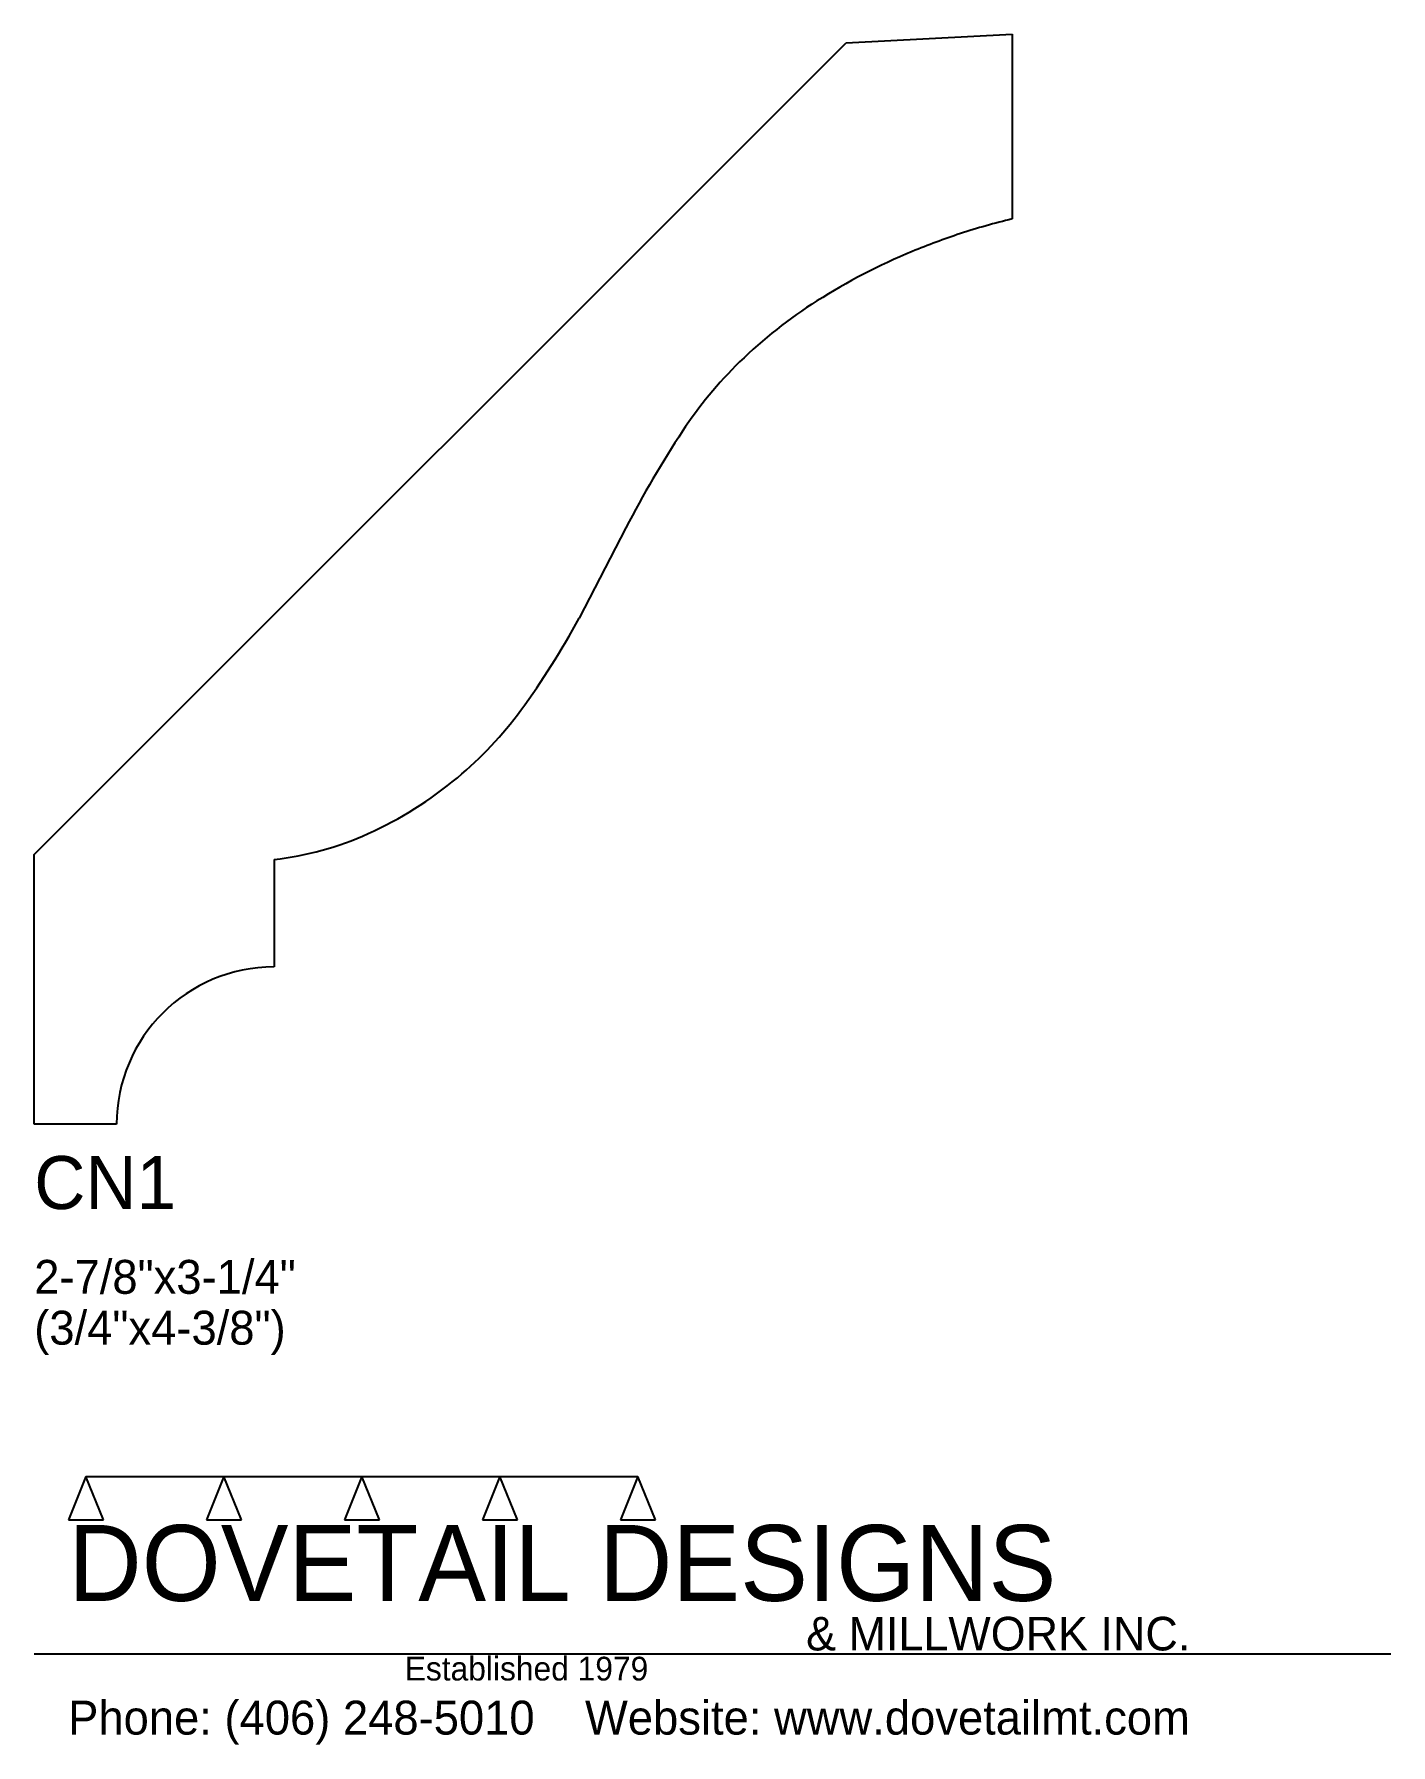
# Model space of a CAD drawing. Extents: x 0 to 4, y -1.83 to 3.22.
import ezdxf

# ---------------------------------------------------------------- set-up
doc = ezdxf.new("R2010")
doc.units = 0
doc.header["$MEASUREMENT"] = 0
for name, color, linetype in [('APS_GEOMETRY', 7, 'Continuous'), ('CONSTRUCTION', 7, 'Continuous'), ('TEXT', 7, 'Continuous')]:
    doc.layers.add(name, color=color, linetype=linetype)

msp = doc.modelspace()

# ---------------------------------------------------------------- linework, layer by layer
at = {"layer": 'APS_GEOMETRY'}
for p, q in [((0, 0.795495), (2.393967, 3.189462)), ((2.393967, 3.189462), (2.88367, 3.215126)), ((2.88367, 3.215126), (2.88367, 2.670418)), ((1.744803, 1.759531), (1.606817, 1.49279)), ((0, 0), (0, 0.795495)), ((0.707107, 0.780945), (0.707107, 0.464039)), ((0.243068, 0), (0, 0))]:
    msp.add_line(p, q, dxfattribs=at)
for centre, radius, start, end in [((3.344748, 0.752483), 1.972382, 108.133966, 112.54552), ((3.364191, 0.693144), 2.034825, 103.659341, 108.134212), ((3.298101, 0.864873), 1.850696, 112.545831, 122.33845), ((3.056888, 1.245871), 1.39976, 122.338547, 134.259518), ((2.932277, 1.373748), 1.221209, 134.25959, 146.70189), ((4.603602, 0.275956), 3.220828, 146.701657, 152.572923), ((-0.462848, 2.611814), 2.352813, 323.775088, 331.600863), ((0.531796, 1.883184), 1.119842, 309.752489, 323.774905), ((0.50634, 1.913782), 1.159644, 294.370708, 309.752671), ((0.603498, 1.699314), 0.924195, 276.436773, 294.370545), ((0.707107, 0), 0.464039, 90, 180)]:
    msp.add_arc(centre, radius, start, end, dxfattribs=at)
at = {"layer": 'CONSTRUCTION'}
for p, q in [((0.152615, -1.038482), (0.10065, -1.166909)), ((0.152615, -1.038482), (0.559547, -1.03848)), ((0.20458, -1.166909), (0.152615, -1.038482)), ((0.559547, -1.03848), (0.507582, -1.166908)), ((0.611512, -1.166908), (0.559547, -1.03848)), ((0.559547, -1.03848), (0.966478, -1.03848)), ((0.966478, -1.03848), (0.914513, -1.166908)), ((1.018442, -1.166908), (0.966478, -1.03848)), ((0.966478, -1.03848), (1.373408, -1.03848)), ((1.373408, -1.03848), (1.321443, -1.166908)), ((1.425373, -1.166908), (1.373408, -1.03848)), ((1.373408, -1.03848), (1.780281, -1.038482)), ((1.780281, -1.038482), (1.728316, -1.166909)), ((1.832246, -1.166909), (1.780281, -1.038482)), ((0.10065, -1.166909), (0.20458, -1.166909)), ((0.507582, -1.166908), (0.611512, -1.166908)), ((0.914513, -1.166908), (1.018442, -1.166908)), ((1.321443, -1.166908), (1.425373, -1.166908)), ((1.728316, -1.166909), (1.832246, -1.166909)), ((0, -1.561751), (4, -1.561751))]:
    msp.add_line(p, q, dxfattribs=at)

# ---------------------------------------------------------------- texts
at = {"layer": 'TEXT'}
for s, height, p in [('CN1', 0.15625, (0, -0.25)), ('2-7/8"x3-1/4"', 0.1, (0, -0.5)), ('(3/4"x4-3/8")', 0.1, (0, -0.65)), ('DOVETAIL DESIGNS', 0.224, (0.10065, -1.405784)), ('& MILLWORK INC.', 0.099, (2.276036, -1.551751)), ('Established 1979', 0.07, (1.092458, -1.640461)), ('Phone: (406) 248-5010    Website: www.dovetailmt.com', 0.1, (0.1, -1.8))]:
    msp.add_text(s, height=height, dxfattribs=at).set_placement(p)

doc.saveas('drawing.dxf')
